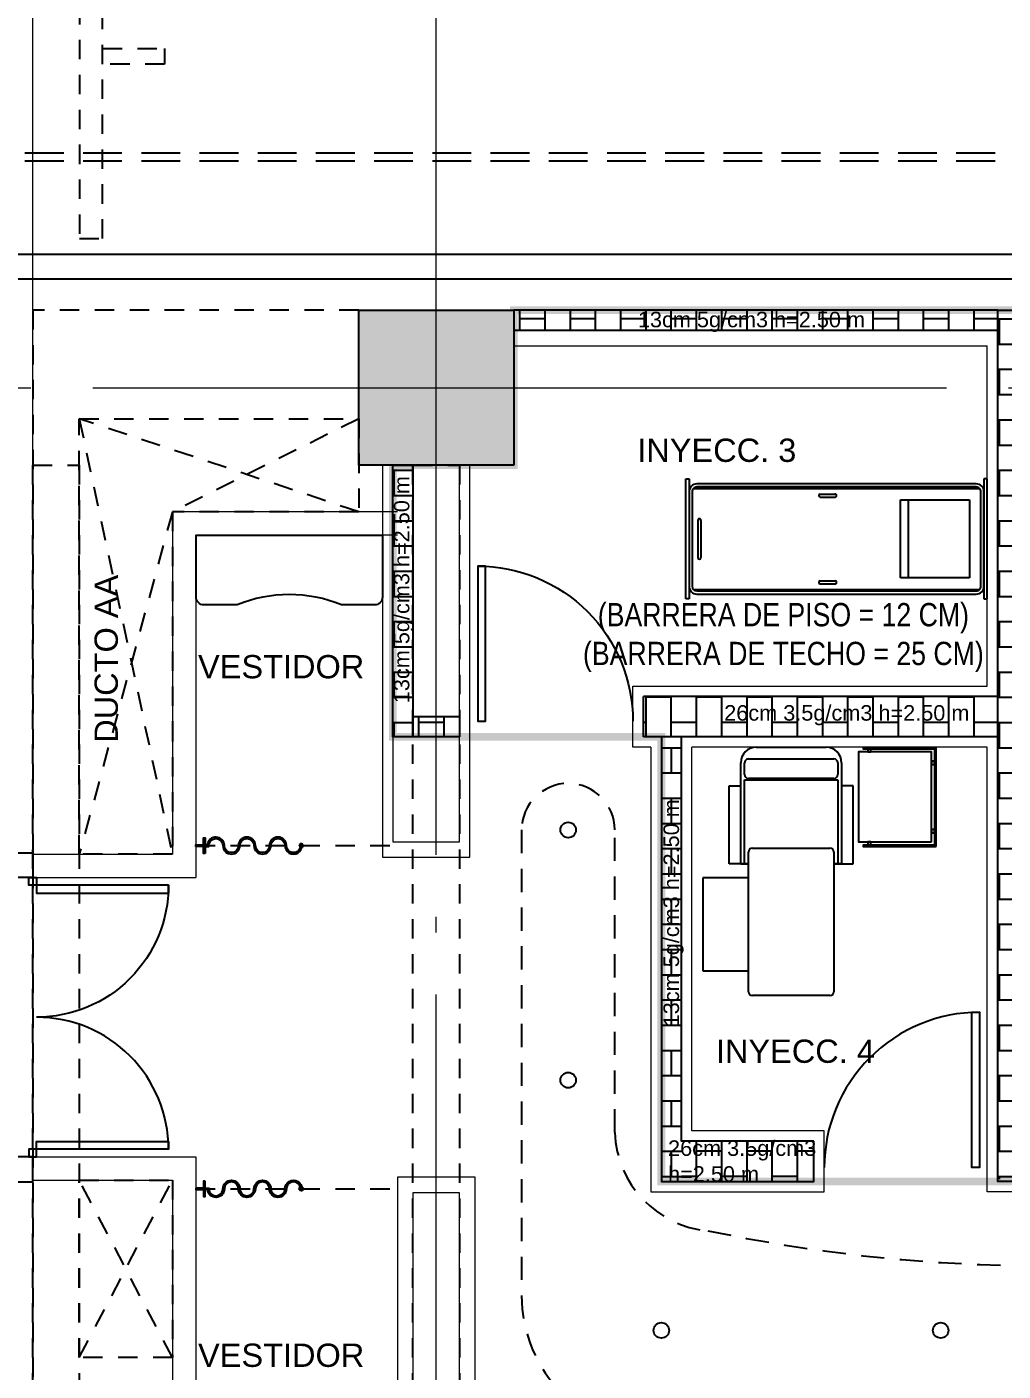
# Model space of a CAD drawing. Header units: metres. Extents: x -22 to 564, y 0 to 143.
# Drawn here: x 93.22 to 99.51, y 42.64 to 51.3 of the extents above; entities that cross this region are included whole.
import ezdxf
from ezdxf.enums import TextEntityAlignment as Align

# ---------------------------------------------------------------- set-up
doc = ezdxf.new("R2010")
doc.units = ezdxf.units.M
for name, pattern in [('EJES630', [6.3, 5.5, -0.4, 0, -0.4]), ('XREF 1N NEURO-ONCOLOGIA$0$CONJUNTO TLAHUAC$0$HIDDEN2', [0.1875, 0.125, -0.0625]), ('XREF 1N NEURO-ONCOLOGIA$0$DASHED2', [0.375, 0.25, -0.125]), ('XREF 1N NEURO-ONCOLOGIA$0$HIDDE150', [0.24, 0.15, -0.09]), ('XREF 1N NEURO-ONCOLOGIA$0$HIDDEN2', [0.1875, 0.125, -0.0625]), ('XREF 1N NEURO-ONCOLOGIA$0$PDF_IMPORT', [1, 0.8, -0.2])]:
    doc.linetypes.add(name, pattern=pattern)
doc.layers.add('EJES', color=11, linetype='EJES630', lineweight=0)
doc.layers.add('XREF 1N NEURO-ONCOLOGIA$0$MUROS DE TABLAROCA', color=150, linetype='Continuous', lineweight=13)
for name, color, linetype in [('TEXTO', 7, 'Continuous'), ('XREF 1N NEURO-ONCOLOGIA$0$-CG-M-WALL', 7, 'Continuous'), ('XREF 1N NEURO-ONCOLOGIA$0$CANCELES', 1, 'Continuous'), ('XREF 1N NEURO-ONCOLOGIA$0$COLUMNAS', 6, 'Continuous'), ('XREF 1N NEURO-ONCOLOGIA$0$CONTRAVENTEOS', 6, 'XREF 1N NEURO-ONCOLOGIA$0$HIDDEN2'), ('XREF 1N NEURO-ONCOLOGIA$0$CORTINAS', 8, 'Continuous'), ('XREF 1N NEURO-ONCOLOGIA$0$DUCTO AA', 40, 'XREF 1N NEURO-ONCOLOGIA$0$HIDDEN2'), ('XREF 1N NEURO-ONCOLOGIA$0$HATCH', 7, 'Continuous'), ('XREF 1N NEURO-ONCOLOGIA$0$LAMINA MULTIPERFORADA', 9, 'Continuous'), ('XREF 1N NEURO-ONCOLOGIA$0$LAMPARAS 1', 112, 'Continuous'), ('XREF 1N NEURO-ONCOLOGIA$0$LOSA', 8, 'XREF 1N NEURO-ONCOLOGIA$0$HIDDEN2'), ('XREF 1N NEURO-ONCOLOGIA$0$LOSA BLINDADA', 20, 'XREF 1N NEURO-ONCOLOGIA$0$DASHED2'), ('XREF 1N NEURO-ONCOLOGIA$0$MOBILIARIO', 161, 'Continuous'), ('XREF 1N NEURO-ONCOLOGIA$0$Mobiliario Fijo', 40, 'Continuous'), ('XREF 1N NEURO-ONCOLOGIA$0$NOVIDESA', 11, 'Continuous'), ('XREF 1N NEURO-ONCOLOGIA$0$PLAFONES', 20, 'XREF 1N NEURO-ONCOLOGIA$0$HIDDE150'), ('XREF 1N NEURO-ONCOLOGIA$0$PROYECCIÓN', 8, 'XREF 1N NEURO-ONCOLOGIA$0$CONJUNTO TLAHUAC$0$HIDDEN2'), ('XREF 1N NEURO-ONCOLOGIA$0$PUERTAS', 253, 'Continuous'), ('XREF 1N NEURO-ONCOLOGIA$0$TABIQUES BLINDADOS', 30, 'Continuous'), ('XREF 1N NEURO-ONCOLOGIA$0$TEX-MOB', 4, 'Continuous')]:
    doc.layers.add(name, color=color, linetype=linetype)
doc.styles.add('100 LOCALES 25', font='arial.ttf', dxfattribs={"height": 0.25})
doc.styles.add('XREF 1N NEURO-ONCOLOGIA$0$HANDLET', font='romans.shx')

# ---------------------------------------------------------------- blocks, each defined once
blk = doc.blocks.new('XREF 1N NEURO-ONCOLOGIA$0$C-1')
at = {"layer": 'XREF 1N NEURO-ONCOLOGIA$0$-CG-M-WALL', "true_color": 0x636466}
h = blk.add_hatch(color=251, dxfattribs=at)
h.dxf.hatch_style = 1
h.paths.add_polyline_path([(-0.5, -0.5), (-0.5, 0.5), (0.5, 0.5), (0.5, -0.5)])
blk.add_lwpolyline([(-0.5, -0.5), (-0.5, 0.5), (0.5, 0.5), (0.5, -0.5)], close=True)
blk = doc.blocks.new('XREF 1N NEURO-ONCOLOGIA$0$XR-02$0$513.191.0159')
at = {"layer": 'XREF 1N NEURO-ONCOLOGIA$0$MOBILIARIO'}
for p, q in [((-0.9711, -0.7416), (-0.9711, 0.0316)), ((-0.9711, 0.0316), (-0.95, 0.0316)), ((-0.95, 0.0316), (-0.95, -0.7416)), ((0.9, 0), (-0.9, 0)), ((0.9711, 0.0316), (0.95, 0.0316)), ((0.95, 0.0316), (0.95, -0.7416)), ((0.9711, -0.7416), (0.9711, 0.0316)), ((-0.95, -0.05), (-0.95, -0.66)), ((-0.93, -0.05), (-0.93, -0.66)), ((-0.9224, -0.03), (0.9224, -0.03)), ((0.9, -0.02), (-0.9, -0.02)), ((-0.1049, -0.0652), (-0.01, -0.0652)), ((-0.1049, -0.0852), (-0.01, -0.0852)), ((0.93, -0.66), (0.93, -0.05)), ((0.95, -0.66), (0.95, -0.05)), ((0.4115, -0.1037), (0.8566, -0.1037)), ((0.4115, -0.6063), (0.4115, -0.1037)), ((0.4624, -0.1037), (0.4624, -0.6063)), ((0.8566, -0.1037), (0.8566, -0.6063)), ((-0.8934, -0.2349), (-0.8934, -0.4751)), ((-0.8734, -0.2349), (-0.8734, -0.4751)), ((0.8566, -0.6063), (0.4115, -0.6063)), ((-0.9224, -0.68), (0.9224, -0.68)), ((-0.9, -0.69), (0.9, -0.69)), ((-0.1049, -0.6248), (-0.01, -0.6248)), ((-0.1049, -0.6448), (-0.01, -0.6448)), ((-0.95, -0.7416), (-0.9711, -0.7416)), ((-0.9, -0.71), (0.9, -0.71)), ((0.95, -0.7416), (0.9711, -0.7416))]:
    blk.add_line(p, q, dxfattribs=at)
for centre, radius, start, end in [((-0.9, -0.05), 0.05, 90, 180), ((0.9, -0.05), 0.05, 0, 90), ((-0.9, -0.05), 0.03, 90, 180), ((-0.1049, -0.0752), 0.01, 90, 270), ((-0.01, -0.0752), 0.01, 270, 90), ((0.9, -0.05), 0.03, 360, 90), ((-0.8834, -0.2349), 0.01, 0, 180), ((-0.8834, -0.4751), 0.01, 180, 0), ((-0.9, -0.66), 0.05, 180, 270), ((-0.9, -0.66), 0.03, 180, 270), ((-0.1049, -0.6348), 0.01, 90, 270), ((-0.01, -0.6348), 0.01, 270, 90), ((0.9, -0.66), 0.05, 270, 0), ((0.9, -0.66), 0.03, 270, 0)]:
    blk.add_arc(centre, radius, start, end, dxfattribs=at)
blk = doc.blocks.new('XREF 1N NEURO-ONCOLOGIA$0$REPOSET')
for p, q in [((-0.8941, 0.6473), (-1.4941, 0.6473)), ((-1.4941, 0.6473), (-1.4941, 0.3533)), ((-0.8941, 0.3533), (-0.8941, 0.6473)), ((-0.8033, 0.4783), (-0.301, 0.4783)), ((-0.8033, 0.3533), (-0.8033, 0.4783)), ((-0.301, 0.4783), (-0.301, 0.4033)), ((-1.6283, 0.3533), (-0.7283, 0.3533)), ((-0.8033, 0.4033), (-0.1533, 0.4033)), ((-0.8033, 0.4033), (-0.8033, 0.3533)), ((-0.8033, 0.3783), (-0.2633, 0.3783)), ((-0.2633, 0.3783), (-0.2633, -0.2217)), ((-0.2533, -0.1967), (-0.2533, 0.3533)), ((-0.2283, 0.3783), (-0.1533, 0.3783)), ((-0.1283, 0.3533), (-0.1283, -0.1967)), ((-1.6533, -0.1717), (-1.6533, 0.3283)), ((-0.7033, 0.3283), (-0.7033, -0.1717)), ((-0.0533, 0.3033), (-0.0533, -0.1467)), ((-0.7283, -0.1967), (-1.6283, -0.1967)), ((-0.8033, -0.1967), (-0.8033, -0.3217)), ((-0.8033, -0.2467), (-0.8033, -0.1967)), ((-0.2633, -0.2217), (-0.8033, -0.2217)), ((-0.1533, -0.2467), (-0.8033, -0.2467)), ((-0.301, -0.3217), (-0.301, -0.2467)), ((-0.1533, -0.2217), (-0.2283, -0.2217)), ((-0.8033, -0.3217), (-0.301, -0.3217))]:
    blk.add_line(p, q)
for centre, radius, start, end in [((-1.6283, 0.3283), 0.025, 90, 180), ((-0.7283, 0.3283), 0.025, 0, 90), ((-0.2283, 0.3533), 0.025, 90, 180), ((-0.1533, 0.3033), 0.1, 0, 90), ((-0.1533, 0.3533), 0.025, 360, 90), ((-1.6283, -0.1717), 0.025, 180, 270), ((-0.7283, -0.1717), 0.025, 270, 360), ((-0.1533, -0.1467), 0.1, 270, 0), ((-0.2283, -0.1967), 0.025, 180, 270), ((-0.1533, -0.1967), 0.025, 270, 0)]:
    blk.add_arc(centre, radius, start, end)
blk = doc.blocks.new('XREF 1N NEURO-ONCOLOGIA$0$36211603')
for points in [[(0.64, 0), (0, 0), (0, -0.47), (0.01, -0.47), (0.01, -0.01), (0.63, -0.01), (0.63, -0.47), (0.64, -0.47)], [(0.61, -0.03), (0.03, -0.03), (0.03, -0.5), (0.61, -0.5)], [(0.11, -0.01), (0.09, -0.01), (0.09, -0.03), (0.11, -0.03)], [(0.55, -0.01), (0.53, -0.01), (0.53, -0.03), (0.55, -0.03)], [(0.03, -0.42), (0.01, -0.42), (0.01, -0.44), (0.03, -0.44)], [(0.63, -0.42), (0.61, -0.42), (0.61, -0.44), (0.63, -0.44)]]:
    blk.add_lwpolyline(points, close=True)
blk = doc.blocks.new('XREF 1N NEURO-ONCOLOGIA$0$A$Cb53ebd1d')
at = {"linetype": 'XREF 1N NEURO-ONCOLOGIA$0$PDF_IMPORT', "lineweight": 25, "ltscale": 6.428518}
blk.add_lwpolyline([(-0.3149, -0.2365), (0.3911, 1.7045), (0.7954, 1.5574), (0.0894, -0.3837)], dxfattribs=at)
at = {"linetype": 'XREF 1N NEURO-ONCOLOGIA$0$PDF_IMPORT', "lineweight": 25, "ltscale": 20.722973}
blk.add_lwpolyline([(0.9287, -1.3341), (-1.4198, -0.48), (-0.6535, 1.6251), (1.7045, 0.7668)], dxfattribs=at)
at = {"linetype": 'XREF 1N NEURO-ONCOLOGIA$0$PDF_IMPORT', "lineweight": 25, "ltscale": 6.392704}
blk.add_lwpolyline([(0.2598, 1.3425), (0.6641, 1.1954)], dxfattribs=at)
at = {"lineweight": 25}
for points in [[(1.823, 0.7075), (1.7987, 0.7234), (1.7521, 0.7467), (1.7045, 0.7668)], [(1.8749, 0.6726), (1.8749, 0.6726)], [(1.9246, 0.6324), (1.9246, 0.6324)], [(2.0463, 0.4863), (2.0273, 0.5149), (1.9955, 0.5572), (1.9691, 0.5869)], [(2.0781, 0.4313), (2.0781, 0.4313)], [(2.1045, 0.3741), (2.1045, 0.3741)], [(2.1501, 0.19), (2.1448, 0.2291), (2.1342, 0.2799), (2.1247, 0.3138)], [(2.1553, 0.1265), (2.1553, 0.1265)], [(2.1532, 0.063), (2.1532, 0.063)], [(2.113, -0.1286), (2.1289, -0.0788), (2.1405, -0.028), (2.1458, -0.0005)], [(1.7669, -1.0388), (1.7828, -1.0113), (1.8061, -0.9647), (1.8262, -0.916)], [(1.732, -1.0917), (1.732, -1.0917)], [(1.5478, -1.2642), (1.5764, -1.2452), (1.6188, -1.2123), (1.6473, -1.1869)], [(1.6918, -1.1414), (1.6918, -1.1414)], [(1.4928, -1.297), (1.4928, -1.297)], [(0.9287, -1.3341), (0.9785, -1.3499), (1.0293, -1.3626), (1.061, -1.3679)], [(1.1245, -1.3753), (1.1245, -1.3753)], [(1.188, -1.3764), (1.188, -1.3764)], [(1.2515, -1.3711), (1.2896, -1.3658), (1.3415, -1.3552), (1.3753, -1.3446)], [(1.4346, -1.3235), (1.4346, -1.3235)], [(-1.8251, -2.3099), (-1.8378, -2.3511), (-1.8474, -2.3935), (-1.8537, -2.4369), (-1.8537, -2.4453)], [(-1.8537, -2.5088), (-1.8537, -2.5088)], [(-1.8474, -2.5713), (-1.8474, -2.5713)], [(-1.8315, -2.6327), (-1.8251, -2.6517), (-1.8082, -2.6919), (-1.7881, -2.7311), (-1.7775, -2.748)], [(-1.3256, -2.6909), (-1.3309, -2.7142), (-1.333, -2.7332)], [(-1.3319, -2.765), (-1.3277, -2.784), (-1.3192, -2.8062), (-1.3097, -2.8242)], [(-1.7405, -2.7988), (-1.7405, -2.7988)], [(-1.6971, -2.8454), (-1.6971, -2.8454)], [(-1.2896, -2.8486), (-1.2758, -2.8613), (-1.2557, -2.875), (-1.2219, -2.893)], [(-0.0577, -3.0983), (-0.0534, -3.093), (-0.0291, -3.056), (-0.009, -3.0168), (0.0069, -2.9766), (0.0757, -2.7893)], [(-1.6484, -2.8856), (-1.642, -2.8909), (-1.605, -2.9142), (-1.5669, -2.9343), (-1.5267, -2.9512)], [(-0.7361, -2.9502), (-0.7244, -2.9343), (-0.7149, -2.9131)], [(-0.8864, -3.0094), (-0.8631, -3.0116), (-0.843, -3.0105)], [(-0.825, -3.0084), (-0.8271, -3.0084)], [(-0.8123, -3.0041), (-0.7932, -2.9978), (-0.7731, -2.9862), (-0.7573, -2.9735)], [(-0.1445, -3.1915), (-0.1445, -3.1915)], [(-0.0979, -3.147), (-0.0979, -3.147)], [(-0.7911, -3.2179), (-0.6334, -3.2761), (-0.5922, -3.2888), (-0.5498, -3.2984), (-0.5064, -3.3037), (-0.498, -3.3047)], [(-0.3106, -3.2814), (-0.2916, -3.2761), (-0.2514, -3.2592), (-0.2122, -3.2391), (-0.1953, -3.2285)], [(-0.4345, -3.3047), (-0.4345, -3.3047)], [(-0.372, -3.2973), (-0.372, -3.2973)]]:
    blk.add_lwpolyline(points, dxfattribs=at)
at = {"linetype": 'XREF 1N NEURO-ONCOLOGIA$0$PDF_IMPORT', "lineweight": 25, "ltscale": 16.536848}
blk.add_lwpolyline([(1.8262, -0.916), (2.113, -0.1286)], dxfattribs=at)
at = {"linetype": 'XREF 1N NEURO-ONCOLOGIA$0$PDF_IMPORT', "lineweight": 25, "ltscale": 19.918316}
for points in [[(-1.1891, -0.5636), (-1.8251, -2.3099)], [(0.0968, -2.73), (0.643, -1.2303)]]:
    blk.add_lwpolyline(points, dxfattribs=at)
at = {"linetype": 'XREF 1N NEURO-ONCOLOGIA$0$PDF_IMPORT', "lineweight": 25, "ltscale": 6.527923}
for points in [[(-1.3256, -2.6909), (-1.2049, -2.3607)], [(-0.7149, -2.9131), (-0.5943, -2.5829)]]:
    blk.add_lwpolyline(points, dxfattribs=at)
at = {"linetype": 'XREF 1N NEURO-ONCOLOGIA$0$PDF_IMPORT', "lineweight": 25, "ltscale": 6.157112}
blk.add_lwpolyline([(-1.1933, -2.9078), (-1.1372, -2.9332), (-1.0769, -2.9565), (-1.0144, -2.9777), (-0.8864, -3.0094)], dxfattribs=at)
at = {"linetype": 'XREF 1N NEURO-ONCOLOGIA$0$PDF_IMPORT', "lineweight": 25, "ltscale": 11.717715}
blk.add_lwpolyline([(-0.8504, -3.1968), (-1.1266, -3.0962), (-1.5267, -2.9512)], dxfattribs=at)
blk = doc.blocks.new('XREF 1N NEURO-ONCOLOGIA$0$XR-00$0$PERS')
at = {"layer": 'XREF 1N NEURO-ONCOLOGIA$0$MOBILIARIO'}
blk.add_line((0, 0.685), (0, 0.675), dxfattribs=at)
for points in [[(0, 0.485, -1), (0, 0.575, 1.000559), (0, 0.685), (0, 0.675, -1.000559), (0, 0.585, 1), (0, 0.475)], [(0, 0.475, -1), (0, 0.385, 1), (0, 0.275)], [(0, 0.285, -1), (0, 0.375, 1), (0, 0.485)], [(0, 0.275, -1), (0, 0.185, 0.955488), (-0.005, 0.0752), (-0.005, 0.06), (0.005, 0.06), (0.005, 0.0853, -1.05728), (0, 0.175, 1), (0, 0.285)]]:
    blk.add_lwpolyline(points, format="xyb", dxfattribs=at)
for points in [[(0.05, 0.06), (0.05, 0.05), (-0.05, 0.05), (-0.05, 0.06)], [(0.005, 0), (-0.005, 0), (-0.005, 0.05), (0.005, 0.05)]]:
    blk.add_lwpolyline(points, close=True, dxfattribs=at)
blk.add_arc((0, 0.68), 0.0127, 16.65222, 329.97566, dxfattribs=at)
blk = doc.blocks.new('XREF 1N NEURO-ONCOLOGIA$0$A$Cc76ef666')
at = {"layer": 'XREF 1N NEURO-ONCOLOGIA$0$MOBILIARIO'}
blk.add_lwpolyline([(0.45, -0.3367), (0.45, -0.55, -0.414214), (0.4, -0.6), (0, -0.6), (0, 0.6), (0.4, 0.6, -0.414214), (0.45, 0.55), (0.45, 0.3367)], format="xyb", dxfattribs=at)
blk.add_arc((1.2679, 0), 0.8844, 157.62631, 202.37369, dxfattribs=at)
blk = doc.blocks.new('XREF 1N NEURO-ONCOLOGIA')
at = {"layer": 'XREF 1N NEURO-ONCOLOGIA$0$HATCH'}
h = blk.add_hatch(dxfattribs=at)
h.set_pattern_fill('AR-B816', color=256, scale=0.0008, angle=90)
h.paths.add_polyline_path([(15.0239, 48.8376), (13.2739, 48.8376), (13.2739, 48.7076), (15.0239, 48.7076)])
h = blk.add_hatch(dxfattribs=at)
h.set_pattern_fill('AR-B816', color=256, scale=0.0008)
h.paths.add_polyline_path([(13.4039, 48.7076), (13.2739, 48.7076), (13.2739, 48.4076), (13.4039, 48.4076)])
h = blk.add_hatch(dxfattribs=at)
h.set_pattern_fill('AR-B816', color=256, scale=0.0008)
h.paths.add_polyline_path([(16.0239, 48.0576), (15.8939, 48.0576), (15.8939, 44.9406), (16.0239, 44.9406)])
h = blk.add_hatch(dxfattribs=at)
h.set_pattern_fill('AR-B816', color=256, scale=0.0008)
h.paths.add_polyline_path([(13.5339, 47.2236), (13.2739, 47.2236), (13.2739, 44.9406), (13.5339, 44.9406)])
h = blk.add_hatch(dxfattribs=at)
h.set_pattern_fill('AR-B816', color=256, scale=0.0008, angle=90)
h.paths.add_polyline_path([(13.2739, 47.1076), (10.4079, 47.1076), (10.4079, 46.9776), (10.6679, 46.9776), (13.2739, 46.9776)])
h = blk.add_hatch(dxfattribs=at)
h.set_pattern_fill('AR-B816', color=256, scale=0.0008)
h.paths.add_polyline_path([(10.6679, 46.9776), (10.4079, 46.9776), (10.4079, 46.1246), (10.6679, 46.1246)])
h = blk.add_hatch(dxfattribs=at)
h.set_pattern_fill('AR-B816', color=256, scale=0.0008, angle=90)
h.paths.add_polyline_path([(16.0239, 44.9406), (10.4239, 44.9406), (10.4239, 44.6806), (16.0239, 44.6806)])
at = {"layer": 'XREF 1N NEURO-ONCOLOGIA$0$CANCELES', "elevation": 0}
for points in [[(10.567, 51.1826), (10.567, 51.1326), (10.617, 51.1326), (10.617, 51.1826)], [(12.367, 51.1826), (12.367, 51.1326), (12.317, 51.1326), (12.317, 51.1826)]]:
    blk.add_lwpolyline(points, close=True, dxfattribs=at)
for points in [[(10.617, 50.2826), (10.617, 51.1326), (10.667, 51.1326), (10.667, 50.2826), (10.617, 50.2826, 0.414214), (11.467, 51.1326)], [(12.317, 50.2826), (12.317, 51.1326), (12.267, 51.1326), (12.267, 50.2826), (12.317, 50.2826, -0.414214), (11.467, 51.1326)]]:
    blk.add_lwpolyline(points, format="xyb", dxfattribs=at)
at = {"layer": 'XREF 1N NEURO-ONCOLOGIA$0$CONTRAVENTEOS', "color": 3, "elevation": 0}
blk.add_lwpolyline([(7.9239, 51.1576), (15.0239, 51.1576), (15.0239, 50.8576), (7.9239, 50.8576)], close=True, dxfattribs=at)
at = {"layer": 'XREF 1N NEURO-ONCOLOGIA$0$CONTRAVENTEOS', "elevation": 0}
blk.add_lwpolyline([(7.9239, 48.7076), (15.0239, 48.7076), (15.0239, 48.4076), (7.9239, 48.4076)], close=True, dxfattribs=at)
at = {"layer": 'XREF 1N NEURO-ONCOLOGIA$0$DUCTO AA'}
for p, q in [((9.2739, 50.8576, 0), (10.417, 50.2576, 0)), ((9.2739, 50.2576, 0), (10.417, 50.8576, 0)), ((14.7239, 50.2576, 0), (12.517, 50.8576, 0)), ((15.3239, 50.8576, 0), (12.517, 50.2576, 0)), ((14.7239, 49.0576, 0), (15.3239, 50.8576, 0)), ((15.3239, 49.0576, 0), (14.7239, 50.2576, 0))]:
    blk.add_line(p, q, dxfattribs=at)
at = {"layer": 'XREF 1N NEURO-ONCOLOGIA$0$DUCTO AA', "elevation": 0}
for points in [[(9.2739, 50.8576), (10.417, 50.8576), (10.417, 50.2576), (9.2739, 50.2576)], [(13.3683, 50.2576), (12.517, 50.2576), (12.517, 50.8576), (15.3239, 50.8576), (15.3239, 49.0576), (14.7239, 49.0576), (14.7239, 50.2576)]]:
    blk.add_lwpolyline(points, close=True, dxfattribs=at)
at = {"layer": 'XREF 1N NEURO-ONCOLOGIA$0$LAMINA MULTIPERFORADA', "linetype": 'XREF 1N NEURO-ONCOLOGIA$0$DASHED2'}
for points in [[(17.0364, 51.2076), (17.0364, 26.858), (22.334, 26.8578), (22.334, -3.0724), (-0.7361, -3.0724), (-0.7361, 52.1676), (10.057, 52.1676)], [(16.9864, 51.2076), (16.9864, 26.808), (22.284, 26.8078), (22.284, -3.0224), (-0.6861, -3.0224), (-0.6861, 52.1176), (10.057, 52.1176)]]:
    blk.add_lwpolyline(points, dxfattribs=at)
at = {"layer": 'XREF 1N NEURO-ONCOLOGIA$0$LAMPARAS 1'}
for centre in [(11.0614, 47.7076), (12.6739, 47.7076), (9.4489, 47.1076, 0), (9.4489, 45.3076, 0)]:
    blk.add_circle(centre, 0.05, dxfattribs=at)
at = {"layer": 'XREF 1N NEURO-ONCOLOGIA$0$LOSA'}
for p, q in [((16.0239, 51.1576), (7.0239, 51.1576)), ((16.0239, 49.0576), (16.0239, 51.1576))]:
    blk.add_line(p, q, dxfattribs=at)
at = {"layer": 'XREF 1N NEURO-ONCOLOGIA$0$LOSA BLINDADA', "const_width": 0.05, "elevation": 0}
blk.add_lwpolyline([(15.0239, 48.8376), (13.2739, 48.8376), (13.2739, 47.1076), (10.4079, 47.1076), (10.4079, 44.6806), (16.0239, 44.6806), (16.0239, 48.0576), (15.0239, 48.0576)], close=True, dxfattribs=at)
at = {"layer": 'XREF 1N NEURO-ONCOLOGIA$0$MUROS DE TABLAROCA'}
for p, q in [((10.417, 51.1576, 0), (10.417, 50.2576, 0)), ((10.567, 51.1576, 0), (10.567, 50.1076, 0)), ((12.367, 51.1576, 0), (12.367, 50.1076, 0)), ((12.517, 51.1576, 0), (12.517, 50.2576, 0)), ((15.7939, 48.0576, 0), (15.7939, 45.0076, 0)), ((13.6009, 45.0076, 0), (15.7939, 45.0076, 0))]:
    blk.add_line(p, q, dxfattribs=at)
at = {"layer": 'XREF 1N NEURO-ONCOLOGIA$0$MUROS DE TABLAROCA', "elevation": 0}
for points in [[(10.417, 50.2576), (7.9239, 50.2576), (7.9239, 48.8076)], [(14.7239, 48.8076), (14.7239, 50.2576), (12.517, 50.2576)], [(10.567, 50.1076), (8.0739, 50.1076), (8.0739, 48.8076)], [(14.5739, 48.8076), (14.5739, 50.1076), (12.367, 50.1076)], [(15.0239, 48.9046), (12.4979, 48.9046), (12.4979, 48.3406), (15.0239, 48.3406)], [(13.2739, 48.8376), (12.5979, 48.8376), (12.5979, 48.4076), (15.0239, 48.4076)], [(13.2069, 47.1746), (13.2069, 47.2906), (13.6009, 47.2906), (13.6009, 45.0076)], [(13.2069, 47.1746), (10.3409, 47.1746), (10.3409, 46.0576), (10.7349, 46.0576), (10.7349, 46.9106), (13.2069, 46.9106)], [(13.2069, 45.0076), (13.2069, 46.9106)], [(10.3409, 44.6806), (10.3409, 45.0076), (13.2069, 45.0076)]]:
    blk.add_lwpolyline(points, dxfattribs=at)
at = {"layer": 'XREF 1N NEURO-ONCOLOGIA$0$MUROS DE TABLAROCA'}
for points in [[(8.5409, 48.3076), (10.4362, 48.3076), (10.4362, 48.8076), (7.9239, 48.8076)], [(8.4739, 48.4076), (10.3362, 48.4076), (10.3362, 48.7076), (7.9239, 48.7076)]]:
    blk.add_lwpolyline(points, dxfattribs=at)
at = {"layer": 'XREF 1N NEURO-ONCOLOGIA$0$NOVIDESA'}
for p, q in [((16.3841, 51.5176), (16.3841, 37.6326)), ((16.2244, 51.3576), (16.2244, 37.7926))]:
    blk.add_line(p, q, dxfattribs=at)
at = {"layer": 'XREF 1N NEURO-ONCOLOGIA$0$NOVIDESA', "elevation": 0}
for points in [[(10.407, 51.3576), (10.407, 51.1576), (10.567, 51.1576), (10.567, 51.5176)], [(12.527, 51.3576), (12.527, 51.1576), (12.367, 51.1576), (12.367, 51.5176)]]:
    blk.add_lwpolyline(points, dxfattribs=at)
at = {"layer": 'XREF 1N NEURO-ONCOLOGIA$0$PLAFONES'}
blk.add_lwpolyline([(8.2637, 41.3056, 0.746817), (10.0233, 42.7887, -0.095186), (10.0905, 46.8076, -0.376434), (10.7239, 47.4076), (12.6739, 47.4076, 1), (12.6739, 48.0076), (9.6739, 48.0076, 0.414214), (8.7739, 47.1076, 0.113004), (9.1298, 43.903, -0.703819), (7.0456, 42.2141, 0.142412), (6.7239, 42.3076, 1.381844), (7.0802, 41.2249, -0.271124)], format="xyb", close=True, dxfattribs=at)
at = {"layer": 'XREF 1N NEURO-ONCOLOGIA$0$PROYECCIÓN'}
for p, q in [((10.3612, 50.1076, 0), (10.3612, 48.8076, 0)), ((12.5728, 50.1076, 0), (12.5728, 48.8076, 0))]:
    blk.add_line(p, q, dxfattribs=at)
for points in [[(16.4843, 50.7071), (26.494, 50.7072), (26.5399, 50.8571), (16.4843, 50.8571)], [(17.6095, 50.7072), (17.7095, 50.7072), (17.7092, 50.3076), (17.6092, 50.3076)]]:
    blk.add_lwpolyline(points, close=True, dxfattribs=at)
at = {"layer": 'XREF 1N NEURO-ONCOLOGIA$0$PUERTAS', "elevation": 0}
for points in [[(14.3739, 48.2906), (13.3739, 48.2906), (13.3739, 48.2406), (14.3739, 48.2406), (14.3739, 48.2906, -0.414214), (13.3739, 47.2906)], [(11.4989, 45.0576), (10.4989, 45.0576), (10.4989, 45.1076), (11.4989, 45.1076), (11.4989, 45.0576, 0.414214), (10.4989, 46.0576)]]:
    blk.add_lwpolyline(points, format="xyb", dxfattribs=at)
at = {"layer": 'XREF 1N NEURO-ONCOLOGIA$0$TABIQUES BLINDADOS'}
for p, q in [((13.2739, 44.9406, 0), (13.2739, 47.2236, 0)), ((13.2739, 47.2236, 0), (13.5339, 47.2236, 0)), ((13.5339, 44.9406, 0), (13.5339, 47.2236, 0))]:
    blk.add_line(p, q, dxfattribs=at)
at = {"layer": 'XREF 1N NEURO-ONCOLOGIA$0$TABIQUES BLINDADOS', "elevation": 0}
for points in [[(15.0239, 48.7076), (13.2739, 48.7076), (13.2739, 48.8376), (15.0239, 48.8376)], [(13.2739, 48.4076), (13.2739, 48.7076), (13.4039, 48.7076), (13.4039, 48.4076)], [(16.0239, 48.0576), (15.8939, 48.0576), (15.8939, 44.9406), (16.0239, 44.9406), (16.0239, 48.0576)], [(10.6679, 46.1246), (10.6679, 46.9776), (13.2739, 46.9776), (13.2739, 47.1076), (10.4079, 47.1076), (10.4079, 46.1246)], [(16.0239, 44.6806), (10.4079, 44.6806), (10.4079, 44.9406), (16.0239, 44.9406)]]:
    blk.add_lwpolyline(points, close=True, dxfattribs=at)
at = {"layer": 'XREF 1N NEURO-ONCOLOGIA$0$COLUMNAS'}
blk.add_blockref('XREF 1N NEURO-ONCOLOGIA$0$C-1', (15.5239, 48.5576, 0), dxfattribs=at)
at = {"layer": 'XREF 1N NEURO-ONCOLOGIA$0$CORTINAS', "linetype": 'XREF 1N NEURO-ONCOLOGIA$0$DASHED2', "xscale": -1, "rotation": 180}
blk.add_blockref('XREF 1N NEURO-ONCOLOGIA$0$XR-00$0$PERS', (10.3612, 50.1076, 0), dxfattribs=at)
at = {"layer": 'XREF 1N NEURO-ONCOLOGIA$0$CORTINAS', "linetype": 'XREF 1N NEURO-ONCOLOGIA$0$DASHED2', "rotation": 180}
blk.add_blockref('XREF 1N NEURO-ONCOLOGIA$0$XR-00$0$PERS', (12.5728, 50.1076, 0), dxfattribs=at)
at = {"layer": 'XREF 1N NEURO-ONCOLOGIA$0$MOBILIARIO'}
for name, p, rotation in [('XREF 1N NEURO-ONCOLOGIA$0$A$Cc76ef666', (14.5739, 49.5046, 0), 180), ('XREF 1N NEURO-ONCOLOGIA$0$36211603', (13.2062, 45.3372), 180.000000068082)]:
    blk.add_blockref(name, p, dxfattribs=dict(at, rotation=rotation))
at = {"layer": 'XREF 1N NEURO-ONCOLOGIA$0$MOBILIARIO', "xscale": 1.000021560058902, "yscale": 1.000021560058902, "zscale": 1.000021560058902, "rotation": 269.9999999830018}
blk.add_blockref('XREF 1N NEURO-ONCOLOGIA$0$XR-02$0$513.191.0159', (14.9039, 45.9788, 0), dxfattribs=at)
at = {"layer": 'XREF 1N NEURO-ONCOLOGIA$0$MOBILIARIO'}
blk.add_blockref('XREF 1N NEURO-ONCOLOGIA$0$REPOSET', (13.2597, 46.1927), dxfattribs=at)
at = {"layer": 'XREF 1N NEURO-ONCOLOGIA$0$Mobiliario Fijo', "rotation": 19.99519824763865}
blk.add_blockref('XREF 1N NEURO-ONCOLOGIA$0$A$Cb53ebd1d', (13.1739, 42.6076, 0), dxfattribs=at)
at = {"layer": 'XREF 1N NEURO-ONCOLOGIA$0$TEX-MOB', "style": 'XREF 1N NEURO-ONCOLOGIA$0$HANDLET'}
for p in [(1.7, 4.5847, 0), (1.7073, 2.0138, 0)]:
    blk.add_attdef('234', text='', height=0.075, rotation=180, dxfattribs=at).set_placement(p, align=Align.MIDDLE_CENTER)

msp = doc.modelspace()

# ---------------------------------------------------------------- block references
at = {"rotation": 90}
msp.add_blockref('XREF 1N NEURO-ONCOLOGIA', (144.4169, 33.4511), dxfattribs=at)

# ---------------------------------------------------------------- next in the draw order: linework, layer by layer
at = {"layer": 'EJES'}
for p, q in [((93.2592, 33.165), (93.2592, 58.55)), ((95.8596, 33.165), (95.8596, 58.55)), ((80.8467, 48.975), (145.8292, 48.9751))]:
    msp.add_line(p, q, dxfattribs=at)

# ---------------------------------------------------------------- next in the draw order: texts
at = {"layer": 'TEXTO', "color": 0, "style": '100 LOCALES 25'}
for s, insert, char_height, width, attachment_point in [('13cm 5g/cm3 h=2.50 m', (97.1581, 49.334, 0), 0.1, 1.457586, 7), ('INYECC. 3', (97.1543, 48.4946, 0), 0.15, 1.423465, 7), ('{\\fArial Narrow|b0|i0|c0|p34;(BARRERA DE PISO = 12 CM)\\P(BARRERA DE TECHO = 25 CM)}', (98.0956, 47.5873, 0), 0.15, 4.171281, 2), ('VESTIDOR', (94.3244, 47.0999, 0), 0.15, 1.841851, 7), ('26cm 3.5g/cm3 h=2.50 m', (97.7142, 46.7991, 0), 0.1, 1.677633, 7), ('INYECC. 4', (97.6608, 44.6219, 0), 0.15, 1.423465, 7), ('26cm 3.5g/cm3 h=2.50 m', (97.3526, 43.8564, 0), 0.1, 0.966529, 7), ('VESTIDOR', (94.3244, 42.6627, 0), 0.15, 1.841851, 7)]:
    msp.add_mtext(s, dxfattribs=dict(at, insert=insert, char_height=char_height, width=width, attachment_point=attachment_point))
at = {"layer": 'TEXTO', "color": 0, "attachment_point": 7, "rotation": 90, "style": '100 LOCALES 25'}
for s, insert, char_height, width in [('13cm 5g/cm3 h=2.50 m', (95.7158, 46.9418, 0), 0.1, 1.518752), ('DUCTO AA', (93.8098, 46.6865, 0), 0.15, 1.528906), ('13cm 5g/cm3 h=2.50 m', (97.4533, 44.8595, 0), 0.1, 1.518752)]:
    msp.add_mtext(s, dxfattribs=dict(at, insert=insert, char_height=char_height, width=width))

doc.saveas('drawing.dxf')
